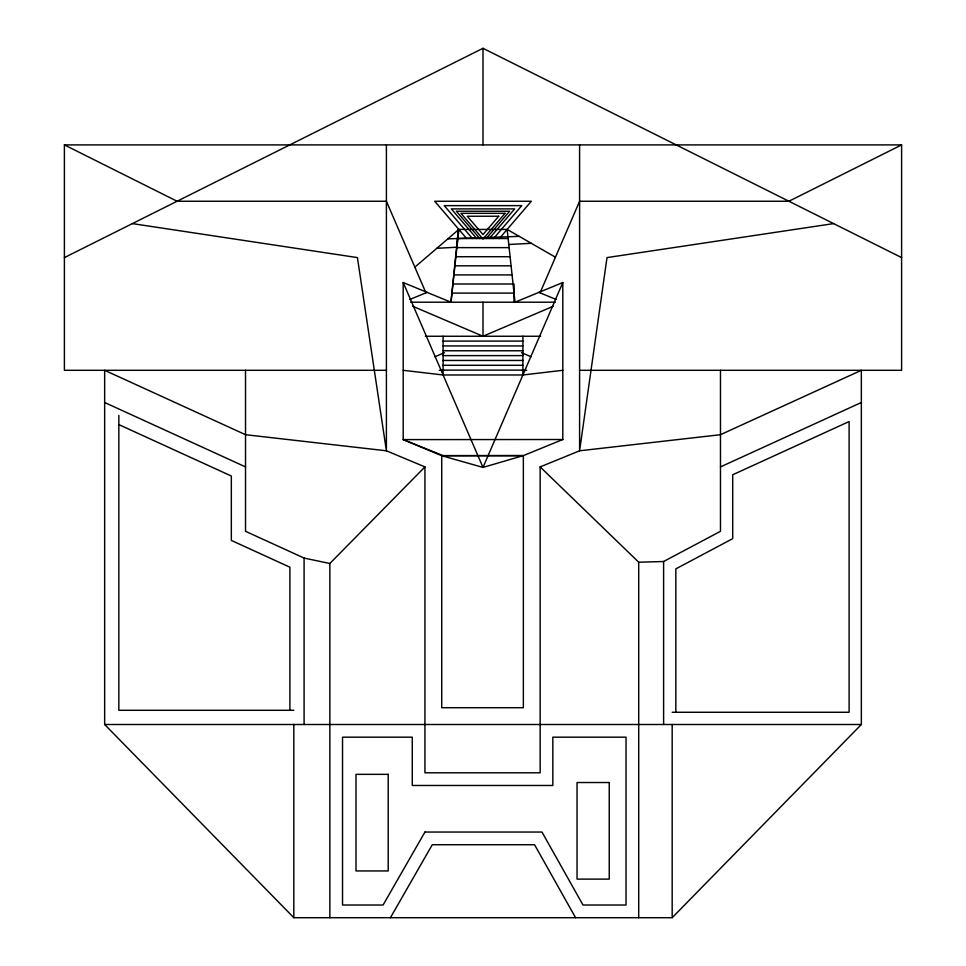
<?xml version="1.0" encoding="UTF-8"?>
<svg xmlns="http://www.w3.org/2000/svg" width="966" height="966" viewBox="0 0 966 966"><rect width="100%" height="100%" fill="white"/><g stroke="black" fill="none" stroke-linecap="round" stroke-linejoin="round"><path stroke-width="1.45" d="M458.355 233.977L458.355 229.848L456.882 247.622L509.118 247.622M414.849 267.147L458.85 229.425L507.15 229.425L515.023 302.201L562.804 282.543L562.804 439.518L523.355 455.614L483 467.423L441.728 455.71L403.196 439.615L403.196 282.543L450.977 302.201L458.355 229.848M450.977 302.201L458.85 229.425M540.139 292.674L579.6 201.254L788.896 201.254L901.604 144.9L901.604 370.304L579.6 370.304M562.804 282.543L483 467.423L403.196 282.543M390.421 917.7L432.285 844.719L534.548 844.719L575.579 917.7M486.2 238.517L509.589 211.24L456.411 211.24L479.8 238.517M489.279 238.517L514.673 208.898L451.327 208.898L476.721 238.517M493.578 238.517L521.761 205.637L444.239 205.637L472.422 238.517M499.35 238.517L531.3 201.254L434.7 201.254L466.65 238.517M672.179 917.7L861.346 724.5L861.346 370.304L720.479 434.7L579.6 450.796L540.151 466.904L540.151 772.8L424.931 772.8L424.931 466.904L386.4 450.796L245.521 434.7L104.654 370.304L104.654 724.5L293.821 917.7L672.179 917.7L672.179 724.5M329.853 917.7L329.853 563.504L424.931 466.904M540.151 466.904L638.707 562.212L663.606 561.512L720.479 531.3L720.479 370.304M64.396 257.596L483 48.3L901.604 257.596M720.479 466.904L861.346 402.496M434.845 356.792L444.469 352.687M412.832 306.307L483 336.253L553.168 306.307M409.825 299.472L427.081 292.372M833.622 223.605L607.01 257.596L579.6 450.796L579.6 144.9M403.196 370.304L443.092 374.977L522.908 374.977L562.804 370.304M436.849 248.286L456.918 247.224M508.78 244.495L531.3 243.311M447.85 238.856L519.225 236.368M523.355 455.614L441.728 455.71L441.728 707.704L523.355 707.704L523.355 455.614L443.092 455.614L403.196 439.615L562.804 439.518M386.4 370.304L64.396 370.304L64.396 144.9L901.604 144.9M457.86 238.517L508.14 238.517M455.892 256.714L510.108 256.714M454.914 265.819L511.086 265.819M453.923 274.912L512.077 274.912M452.945 284.004L513.055 284.004M451.955 293.109L514.045 293.109M410.659 302.201L555.341 302.201M425.366 336.253L540.634 336.253M443.092 341.095L522.908 341.095M443.092 345.937L522.908 345.937M443.092 350.779L522.908 350.779M443.092 355.609L522.908 355.609M443.092 360.451L522.908 360.451M443.092 365.293L522.908 365.293M443.092 370.135L522.908 370.135M439.337 370.304L443.853 370.304M522.147 370.304L526.663 370.304M293.821 710.3L118.842 710.3L118.842 415.38M672.179 712.268L849.114 712.268L849.114 421.55L732.711 474.765L732.711 538.654L675.838 568.865L675.838 712.268M104.654 724.5L861.346 724.5M132.378 223.605L357.42 257.596L386.4 450.796L386.4 144.9M245.521 370.304L245.521 531.3L304.097 558.07L329.853 563.504M538.919 292.372L556.175 299.472M521.531 352.687L531.155 356.792M104.654 402.496L245.521 466.904M118.842 424.605L231.333 476.021L231.333 540.417L289.897 567.199L289.897 710.3M64.396 144.9L177.104 201.254L386.4 201.254L425.946 292.855M507.15 229.425L555.45 257.197M663.606 561.512L663.606 724.5M638.707 562.212L638.707 917.7M522.908 336.253L522.908 374.977M514.045 284.004L514.045 302.201M483 48.3L483 144.9M483 302.201L483 336.253M443.092 336.253L443.092 374.977M304.097 558.07L304.097 724.5M293.821 724.5L293.821 917.7M424.943 832.04L383.079 905.021L342.532 905.021L342.532 737.179L412.265 737.179L412.265 785.479L552.83 785.479L552.83 737.179L626.028 737.179L626.028 905.021L582.993 905.021L541.974 832.04L424.943 832.04M498.71 216.239L483 234.569L467.29 216.239L498.71 216.239M505.037 213.329L483 239.037L460.963 213.329L505.037 213.329M388.199 774.346L356.007 774.346L356.007 870.946L388.199 870.946L388.199 774.346M609.244 782.52L577.04 782.52L577.04 879.12L609.244 879.12L609.244 782.52"/></g></svg>
